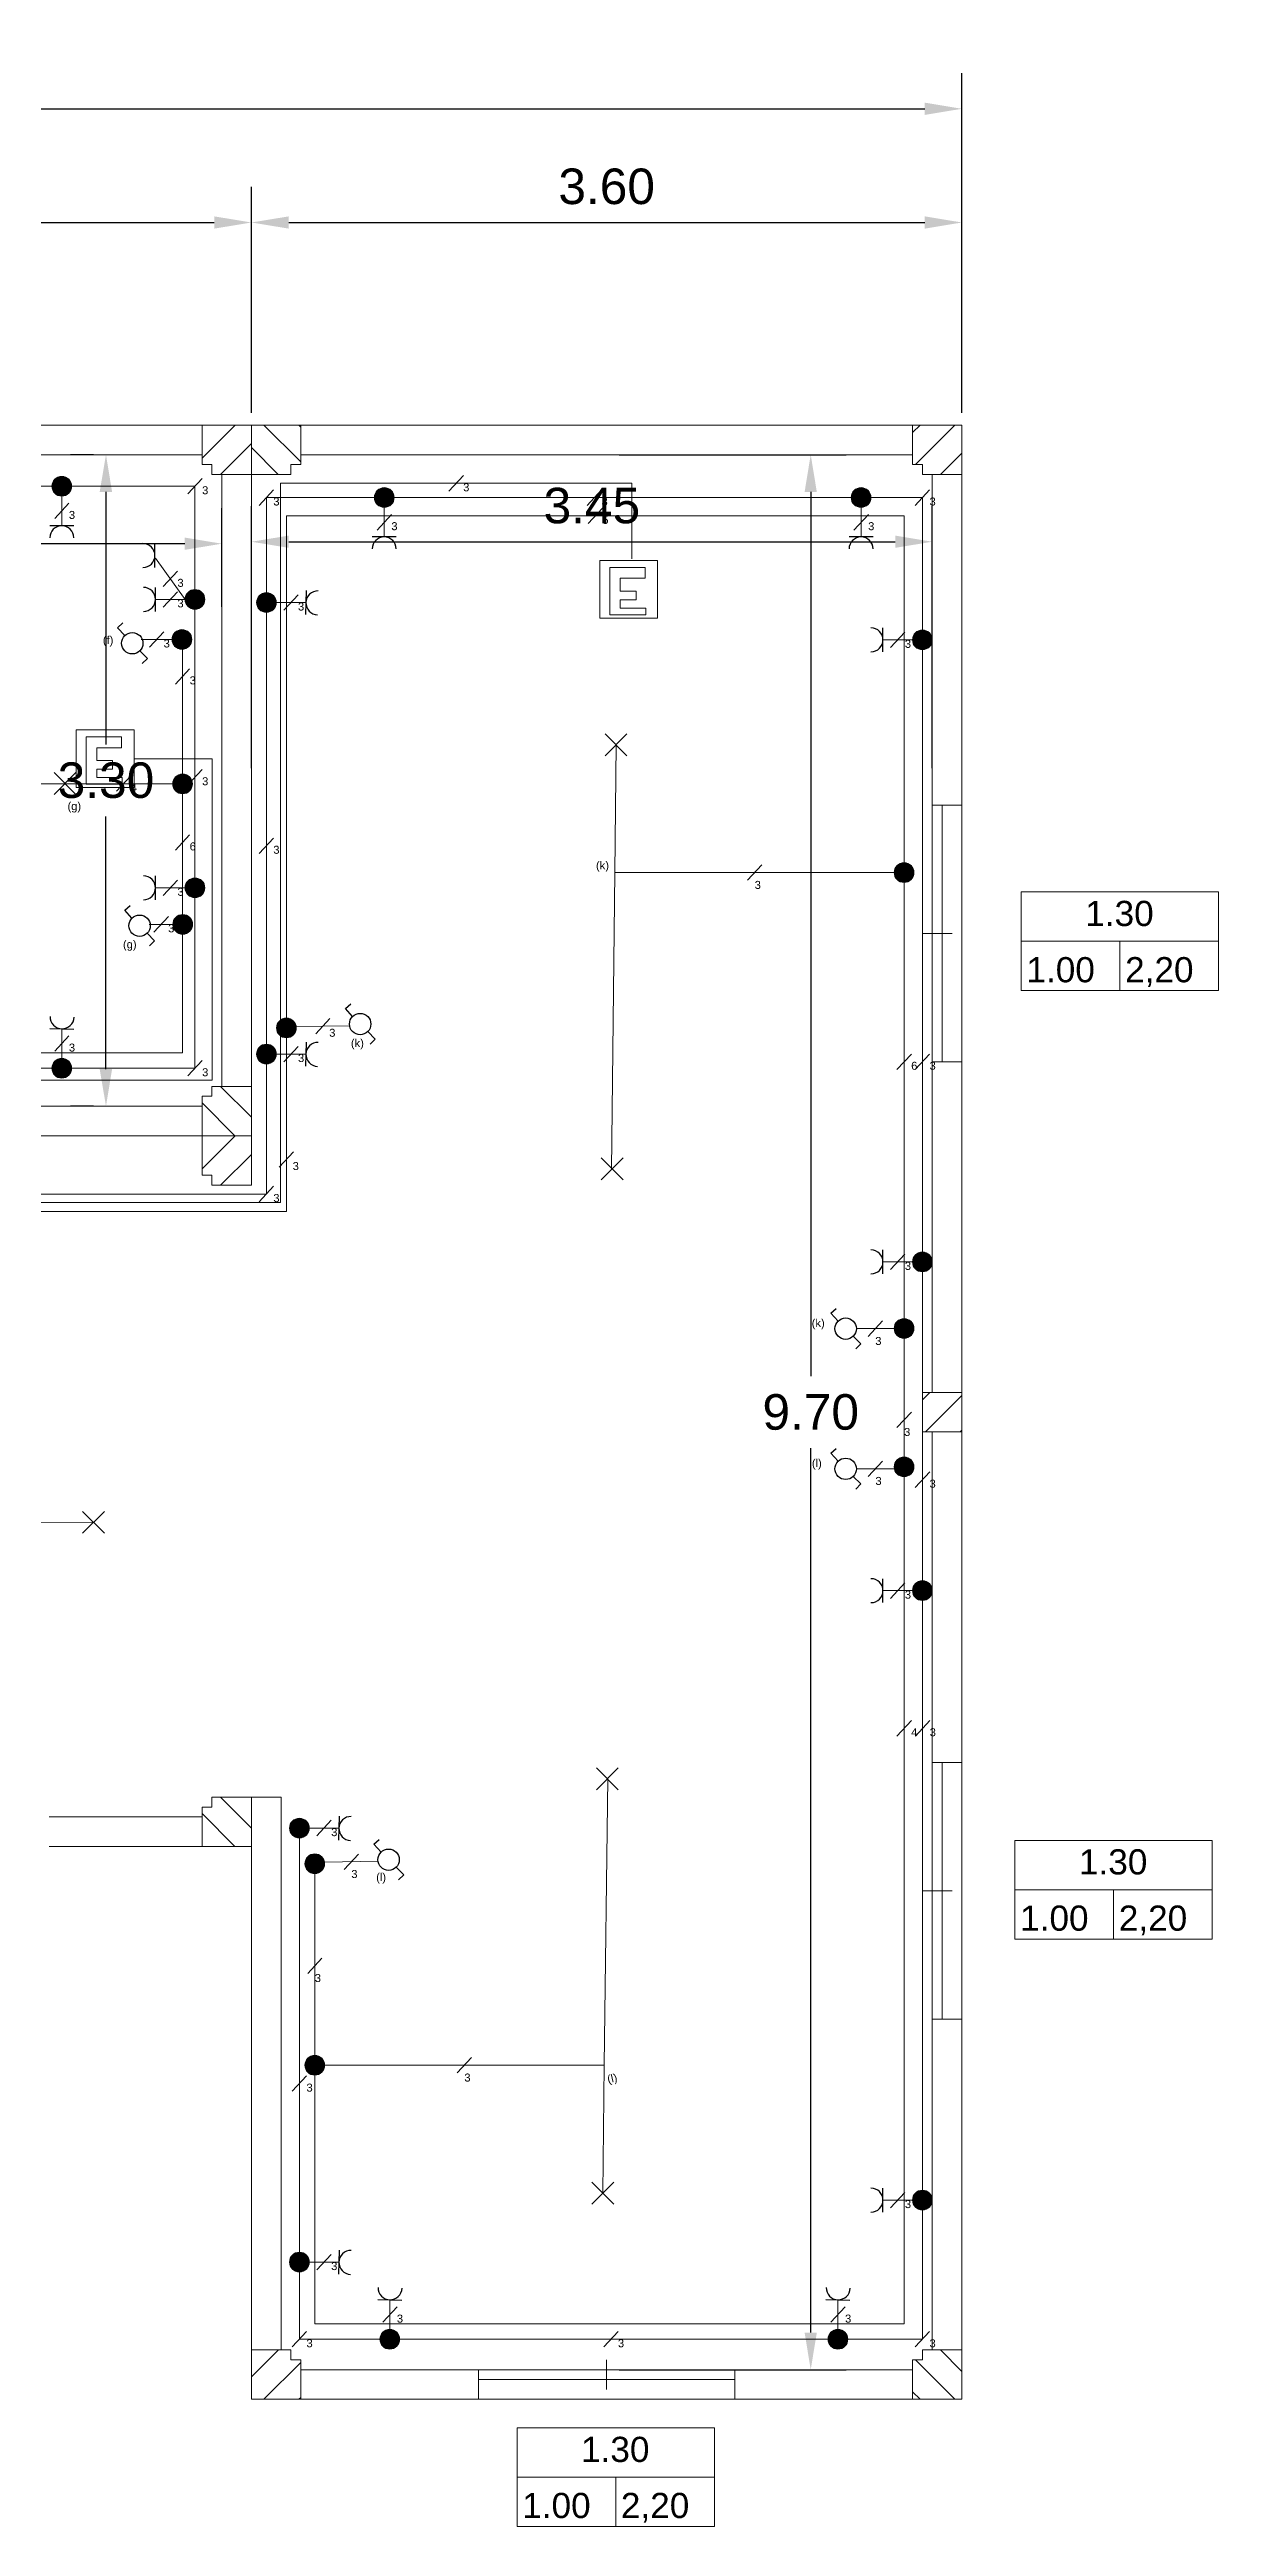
# Model space of a CAD drawing. Header units: metres. Extents: x 66.5 to 84, y 29.6 to 43.2.
# Drawn here: x 78.09 to 84.01, y 30.63 to 43.18 of the extents above; entities that cross this region are included whole.
import ezdxf

# ---------------------------------------------------------------- set-up
doc = ezdxf.new("R2010")
doc.units = ezdxf.units.M
doc.header["$MEASUREMENT"] = 0
for name, color, linetype in [('diastaseis apo para8ira mpalkonoportes', 7, 'Continuous'), ('diastaseis toixown', 7, 'Continuous'), ('kolones', 1, 'Continuous'), ('monogrammiko', 7, 'Continuous')]:
    doc.layers.add(name, color=color, linetype=linetype)
for name, color, linetype, plot in [('saloni', 7, 'Continuous', False), ('saloni ka8imerino', 7, 'Continuous', False), ('ypnodomatio', 7, 'Continuous', False)]:
    doc.layers.add(name, color=color, linetype=linetype, plot=plot)
doc.styles.get("Standard").update_dxf_attribs({"font": 'arial.ttf'})
doc.dimstyles.get("Standard").update_dxf_attribs({"dimtxt": 0.18, "dimasz": 0.1885, "dimexe": 0.18, "dimexo": 0.0625, "dimgap": 0.09, "dimtad": 1, "dimtih": 1, "dimtoh": 1, "dimzin": 0, "dimdsep": 46, "dimtxsty": 'Standard', "dimcen": 0.09, "dimadec": 0, "dimazin": 0, "dimtfac": 1, "dimtofl": 0, "dimtmove": 0, "dimatfit": 3, "dimfxl": 1, "dimtolj": 1, "dimtzin": 0, "dimarcsym": 0})
pattern_1 = [(45, (-0.5, 0), (-0.08838835, 0.08838835), [])]

# ---------------------------------------------------------------- blocks, each defined once
blk = doc.blocks.new('*D1')
at = {"layer": 'Defpoints', "color": 0, "lineweight": 18, "transparency": 16777216}
for p in [(82.71, 42.881), (68.31, 41.279), (82.71, 41.279)]:
    blk.add_point(p, dxfattribs=at)
at = {"layer": 'diastaseis toixown', "color": 0, "lineweight": -2, "transparency": 16777216}
for p, q in [((68.31, 41.341), (68.31, 43.061)), ((82.71, 41.341), (82.71, 43.061)), ((68.499, 42.881), (82.522, 42.881))]:
    blk.add_line(p, q, dxfattribs=at)
at = {"layer": 'diastaseis toixown', "color": 0, "lineweight": 18, "transparency": 16777216}
for points in [[(68.499, 42.912), (68.499, 42.85), (68.31, 42.881)], [(82.522, 42.912), (82.522, 42.85), (82.71, 42.881)]]:
    blk.add_solid(points, dxfattribs=at)
at = {"layer": 'diastaseis toixown', "color": 0, "lineweight": 18, "transparency": 16777216, "insert": (75.51, 43.063), "char_height": 0.18, "attachment_point": 5}
blk.add_mtext('\\A1;14.40', dxfattribs=at)
blk = doc.blocks.new('*D3')
at = {"layer": 'Defpoints', "color": 0, "lineweight": 18, "transparency": 16777216}
for p in [(79.11, 42.305), (71.91, 41.279), (79.11, 41.279)]:
    blk.add_point(p, dxfattribs=at)
at = {"layer": 'diastaseis toixown', "color": 0, "lineweight": -2, "transparency": 16777216}
for p, q in [((71.91, 41.341), (71.91, 42.485)), ((79.11, 41.341), (79.11, 42.485)), ((72.099, 42.305), (78.922, 42.305))]:
    blk.add_line(p, q, dxfattribs=at)
at = {"layer": 'diastaseis toixown', "color": 0, "lineweight": 18, "transparency": 16777216}
for points in [[(72.099, 42.336), (72.099, 42.274), (71.91, 42.305)], [(78.922, 42.336), (78.922, 42.274), (79.11, 42.305)]]:
    blk.add_solid(points, dxfattribs=at)
at = {"layer": 'diastaseis toixown', "color": 0, "lineweight": 18, "transparency": 16777216, "insert": (75.51, 42.487), "char_height": 0.18, "attachment_point": 5}
blk.add_mtext('\\A1;7.20', dxfattribs=at)
blk = doc.blocks.new('*D4')
at = {"layer": 'Defpoints', "color": 0, "lineweight": 18, "transparency": 16777216}
for p in [(82.71, 42.305), (79.11, 41.279), (82.71, 41.279)]:
    blk.add_point(p, dxfattribs=at)
at = {"layer": 'diastaseis toixown', "color": 0, "lineweight": -2, "transparency": 16777216}
for p, q in [((79.11, 41.341), (79.11, 42.485)), ((82.71, 41.341), (82.71, 42.485)), ((79.299, 42.305), (82.522, 42.305))]:
    blk.add_line(p, q, dxfattribs=at)
at = {"layer": 'diastaseis toixown', "color": 0, "lineweight": 18, "transparency": 16777216}
for points in [[(79.299, 42.336), (79.299, 42.274), (79.11, 42.305)], [(82.522, 42.336), (82.522, 42.274), (82.71, 42.305)]]:
    blk.add_solid(points, dxfattribs=at)
at = {"layer": 'diastaseis toixown', "color": 0, "lineweight": 18, "transparency": 16777216, "insert": (80.91, 42.487), "char_height": 0.18, "attachment_point": 5}
blk.add_mtext('\\A1;3.60', dxfattribs=at)
blk = doc.blocks.new('*D6')
at = {"layer": 'Defpoints', "color": 0, "lineweight": 18, "transparency": 16777216}
for p in [(75.51, 40.678), (75.51, 40.296), (78.96, 40.296)]:
    blk.add_point(p, dxfattribs=at)
at = {"layer": 'diastaseis toixown', "color": 0, "lineweight": -2, "transparency": 16777216}
for p, q in [((75.51, 40.359), (75.51, 40.858)), ((78.96, 40.359), (78.96, 40.858)), ((78.772, 40.678), (75.699, 40.678))]:
    blk.add_line(p, q, dxfattribs=at)
at = {"layer": 'diastaseis toixown', "color": 0, "lineweight": 18, "transparency": 16777216}
for points in [[(75.699, 40.709), (75.699, 40.647), (75.51, 40.678)], [(78.772, 40.709), (78.772, 40.647), (78.96, 40.678)]]:
    blk.add_solid(points, dxfattribs=at)
at = {"layer": 'diastaseis toixown', "color": 0, "lineweight": 18, "transparency": 16777216, "insert": (77.235, 40.86), "char_height": 0.18, "attachment_point": 5}
blk.add_mtext('\\A1;3.45', dxfattribs=at)
blk = doc.blocks.new('*D7')
at = {"layer": 'Defpoints', "color": 0, "lineweight": 18, "transparency": 16777216}
for p in [(78.373, 41.129), (78.373, 37.829), (78.373, 37.829)]:
    blk.add_point(p, dxfattribs=at)
at = {"layer": 'diastaseis toixown', "color": 0, "lineweight": -2, "transparency": 16777216}
for p, q in [((78.31, 41.129), (78.193, 41.129)), ((78.373, 40.94), (78.373, 39.661)), ((78.373, 38.017), (78.373, 39.297)), ((78.31, 37.829), (78.193, 37.829))]:
    blk.add_line(p, q, dxfattribs=at)
at = {"layer": 'diastaseis toixown', "color": 0, "lineweight": 18, "transparency": 16777216}
for points in [[(78.341, 40.94), (78.404, 40.94), (78.373, 41.129)], [(78.341, 38.017), (78.404, 38.017), (78.373, 37.829)]]:
    blk.add_solid(points, dxfattribs=at)
at = {"layer": 'diastaseis toixown', "color": 0, "lineweight": 18, "transparency": 16777216, "insert": (78.373, 39.479), "char_height": 0.18, "attachment_point": 5}
blk.add_mtext('\\A1;3.30', dxfattribs=at)
blk = doc.blocks.new('*D8')
at = {"layer": 'Defpoints', "color": 0, "lineweight": 18, "transparency": 16777216}
for p in [(82.56, 40.688), (79.11, 39.479), (82.56, 39.479)]:
    blk.add_point(p, dxfattribs=at)
at = {"layer": 'diastaseis toixown', "color": 0, "lineweight": -2, "transparency": 16777216}
for p, q in [((79.11, 39.541), (79.11, 40.868)), ((82.56, 39.541), (82.56, 40.868)), ((79.299, 40.688), (82.372, 40.688))]:
    blk.add_line(p, q, dxfattribs=at)
at = {"layer": 'diastaseis toixown', "color": 0, "lineweight": 18, "transparency": 16777216}
for points in [[(79.299, 40.719), (79.299, 40.657), (79.11, 40.688)], [(82.372, 40.719), (82.372, 40.657), (82.56, 40.688)]]:
    blk.add_solid(points, dxfattribs=at)
at = {"layer": 'diastaseis toixown', "color": 0, "lineweight": 18, "transparency": 16777216, "insert": (80.835, 40.87), "char_height": 0.18, "attachment_point": 5}
blk.add_mtext('\\A1;3.45', dxfattribs=at)
blk = doc.blocks.new('*D9')
at = {"layer": 'Defpoints', "color": 0, "lineweight": 18, "transparency": 16777216}
for p in [(80.91, 41.129), (80.91, 31.429), (81.944, 31.429)]:
    blk.add_point(p, dxfattribs=at)
at = {"layer": 'diastaseis toixown', "color": 0, "lineweight": -2, "transparency": 16777216}
for p, q in [((80.973, 41.129), (82.124, 41.129)), ((81.944, 40.94), (81.944, 36.461)), ((81.944, 31.617), (81.944, 36.097)), ((80.973, 31.429), (82.124, 31.429))]:
    blk.add_line(p, q, dxfattribs=at)
at = {"layer": 'diastaseis toixown', "color": 0, "lineweight": 18, "transparency": 16777216}
for points in [[(81.913, 40.94), (81.975, 40.94), (81.944, 41.129)], [(81.913, 31.617), (81.975, 31.617), (81.944, 31.429)]]:
    blk.add_solid(points, dxfattribs=at)
at = {"layer": 'diastaseis toixown', "color": 0, "lineweight": 18, "transparency": 16777216, "insert": (81.944, 36.279), "char_height": 0.18, "attachment_point": 5}
blk.add_mtext('\\A1;9.70', dxfattribs=at)
blk = doc.blocks.new('reumatodotis me shuko')
at = {"layer": 'monogrammiko', "color": 7, "true_color": 0xffffff}
blk.add_line((1.5, 0), (-1.5, 0), dxfattribs=at)
blk.add_arc((0, -1.5), 1.5, 360, 180, dxfattribs=at)
blk = doc.blocks.new('diakoptis ale-retour monogrammiko')
at = {"layer": 'monogrammiko', "color": 7, "true_color": 0xffffff}
for p, q in [((2.12, 2.12), (4.36, 4.12)), ((4.36, 4.12), (5.69, 2.62)), ((-4.25, -4.24), (-5.66, -2.82)), ((-2.12, -2.12), (-4.25, -4.24))]:
    blk.add_line(p, q, dxfattribs=at)
blk.add_circle((0, 0), 3, dxfattribs=at)
blk = doc.blocks.new('fwta monogrammiko')
at = {"layer": 'monogrammiko', "color": 7, "true_color": 0xffffff}
for p, q in [((-1.43, 1.57), (1.57, -1.43)), ((1.57, 1.57), (-1.43, -1.43))]:
    blk.add_line(p, q, dxfattribs=at)
blk = doc.blocks.new('KLIMATISTIKO')
at = {"layer": 'Defpoints', "lineweight": 18}
for p, q in [((-2, 1), (0, 1)), ((-2, -1), (-2, 1)), ((0, 1), (0, -1)), ((-0.431, 0.76), (-1.66, 0.76)), ((-1.66, 0.76), (-1.66, -0.88)), ((-1.292, -0.066), (-1.292, 0.382)), ((-1.292, 0.382), (-0.431, 0.382)), ((-0.431, 0.382), (-0.431, 0.76)), ((-0.741, -0.066), (-1.292, -0.066)), ((-1.292, -0.651), (-1.292, -0.364)), ((-1.292, -0.364), (-0.741, -0.364)), ((-0.408, -0.651), (-1.292, -0.651)), ((-0.741, -0.364), (-0.741, -0.066)), ((-0.408, -0.88), (-0.408, -0.651)), ((0, -1), (-2, -1)), ((-1.66, -0.88), (-0.408, -0.88))]:
    blk.add_line(p, q, dxfattribs=at)

msp = doc.modelspace()

# ---------------------------------------------------------------- hatches: boundary and pattern name
at = {"layer": 'kolones', "lineweight": 18, "true_color": 0xffffff}
h = msp.add_hatch(dxfattribs=at)
h.set_pattern_fill('ANSI31')
h.set_pattern_definition([(45, (3.1, 1e-07), (-0.08838835, 0.08838835), [])])
h.paths.add_polyline_path([(78.86, 41.279), (78.86, 41.079), (78.91, 41.079), (78.91, 41.029), (79.11, 41.029), (79.11, 41.279)])
h = msp.add_hatch(dxfattribs=at)
h.set_pattern_fill('ANSI31', angle=-90)
h.set_pattern_definition([(315, (30.13165, 109.58894), (0.08838835, 0.08838835), [])])
h.paths.add_polyline_path([(79.11, 41.029), (79.31, 41.029), (79.31, 41.079), (79.36, 41.079), (79.36, 41.279), (79.11, 41.279)])
h = msp.add_hatch(dxfattribs=at)
h.set_pattern_fill('ANSI31')
h.set_pattern_definition(pattern_1)
h.paths.add_polyline_path([(82.46, 41.279), (82.46, 41.079), (82.51, 41.079), (82.51, 41.029), (82.71, 41.029), (82.71, 41.279)])
h = msp.add_hatch(dxfattribs=at)
h.set_pattern_fill('ANSI31', angle=90)
h.set_pattern_definition([(135, (112.68894, -30.63165), (-0.08838835, -0.08838835), [])])
h.paths.add_polyline_path([(79.11, 37.929), (78.91, 37.929), (78.91, 37.879), (78.86, 37.879), (78.86, 37.679), (79.11, 37.679)])
h = msp.add_hatch(dxfattribs=at)
h.set_pattern_fill('ANSI31')
h.set_pattern_definition([(45, (3.1, -3.6), (-0.08838835, 0.08838835), [])])
h.paths.add_polyline_path([(78.86, 37.679), (78.86, 37.479), (78.91, 37.479), (78.91, 37.429), (79.11, 37.429), (79.11, 37.679)])
h = msp.add_hatch(dxfattribs=at)
h.set_pattern_fill('ANSI31')
h.set_pattern_definition(pattern_1)
h.paths.add_polyline_path([(82.51, 36.379), (82.51, 36.179), (82.71, 36.179), (82.71, 36.379)])
h = msp.add_hatch(dxfattribs=at)
h.set_pattern_fill('ANSI31', angle=90)
h.set_pattern_definition([(135, (112.68894, -34.23165), (-0.08838835, -0.08838835), [])])
h.paths.add_polyline_path([(79.11, 34.329), (78.91, 34.329), (78.91, 34.279), (78.86, 34.279), (78.86, 34.079), (79.11, 34.079)])
h = msp.add_hatch(dxfattribs=at)
h.set_pattern_fill('ANSI31', angle=180)
h.set_pattern_definition([(225, (139.72059, 72.55729), (0.08838835, -0.08838835), [])])
h.paths.add_polyline_path([(79.36, 31.279), (79.36, 31.479), (79.31, 31.479), (79.31, 31.529), (79.11, 31.529), (79.11, 31.279)])
h = msp.add_hatch(dxfattribs=at)
h.set_pattern_fill('ANSI31', angle=90)
h.set_pattern_definition([(135, (109.08894, -37.03165), (-0.08838835, -0.08838835), [])])
h.paths.add_polyline_path([(82.71, 31.529), (82.51, 31.529), (82.51, 31.479), (82.46, 31.479), (82.46, 31.279), (82.71, 31.279)])
at = {"layer": 'saloni', "lineweight": 18, "true_color": 0xffffff}
h = msp.add_hatch(color=7, dxfattribs=at)
h.dxf.hatch_style = 1
h.paths.add_polyline_path([(79.733, 40.912, 1), (79.833, 40.912, 1)])
h = msp.add_hatch(color=7, dxfattribs=at)
h.dxf.hatch_style = 1
h.paths.add_polyline_path([(79.733, 40.912, 1), (79.833, 40.912, 1)])
h = msp.add_hatch(color=7, dxfattribs=at)
h.dxf.hatch_style = 1
h.paths.add_polyline_path([(82.149, 40.912, 1), (82.249, 40.912, 1)])
h = msp.add_hatch(color=7, dxfattribs=at)
h.dxf.hatch_style = 1
h.paths.add_polyline_path([(79.136, 40.38, 1), (79.236, 40.38, 1)])
h = msp.add_hatch(color=7, dxfattribs=at)
h.dxf.hatch_style = 1
h.paths.add_polyline_path([(82.46, 40.191, 1), (82.56, 40.191, 1)])
h = msp.add_hatch(color=7, dxfattribs=at)
h.dxf.hatch_style = 1
h.paths.add_polyline_path([(82.367, 39.012, 1), (82.467, 39.012, 1)])
h = msp.add_hatch(color=7, dxfattribs=at)
h.dxf.hatch_style = 1
h.paths.add_polyline_path([(79.237, 38.225, 1), (79.337, 38.225, 1)])
h = msp.add_hatch(color=7, dxfattribs=at)
h.dxf.hatch_style = 1
h.paths.add_polyline_path([(79.136, 38.093, 1), (79.236, 38.093, 1)])
h = msp.add_hatch(color=7, dxfattribs=at)
h.dxf.hatch_style = 1
h.paths.add_polyline_path([(82.46, 37.04, 1), (82.56, 37.04, 1)])
h = msp.add_hatch(color=7, dxfattribs=at)
h.dxf.hatch_style = 1
h.paths.add_polyline_path([(82.367, 36.703, 1), (82.467, 36.703, 1)])
h = msp.add_hatch(color=7, dxfattribs=at)
h.dxf.hatch_style = 1
h.paths.add_polyline_path([(82.367, 36.002, 1), (82.467, 36.002, 1)])
h = msp.add_hatch(color=7, dxfattribs=at)
h.dxf.hatch_style = 1
h.paths.add_polyline_path([(82.46, 35.375, 1), (82.56, 35.375, 1)])
h = msp.add_hatch(color=7, dxfattribs=at)
h.dxf.hatch_style = 1
h.paths.add_polyline_path([(79.303, 34.172, 1), (79.403, 34.172, 1)])
h = msp.add_hatch(color=7, dxfattribs=at)
h.dxf.hatch_style = 1
h.paths.add_polyline_path([(79.381, 33.992, 1), (79.481, 33.992, 1)])
h = msp.add_hatch(color=7, dxfattribs=at)
h.dxf.hatch_style = 1
h.paths.add_polyline_path([(79.481, 32.971, 1), (79.381, 32.971, 1)])
h = msp.add_hatch(color=7, dxfattribs=at)
h.dxf.hatch_style = 1
h.paths.add_polyline_path([(82.46, 32.288, 1), (82.56, 32.288, 1)])
h = msp.add_hatch(color=7, dxfattribs=at)
h.dxf.hatch_style = 1
h.paths.add_polyline_path([(79.303, 31.974, 1), (79.403, 31.974, 1)])
h = msp.add_hatch(color=7, dxfattribs=at)
h.dxf.hatch_style = 1
h.paths.add_polyline_path([(79.761, 31.583, 1), (79.861, 31.583, 1)])
h = msp.add_hatch(color=7, dxfattribs=at)
h.dxf.hatch_style = 1
h.paths.add_polyline_path([(82.032, 31.583, 1), (82.132, 31.583, 1)])
at = {"layer": 'ypnodomatio', "lineweight": 18, "true_color": 0xffffff}
h = msp.add_hatch(color=7, dxfattribs=at)
h.dxf.hatch_style = 1
h.paths.add_polyline_path([(78.199, 40.969, 1), (78.099, 40.969, 1)])
h = msp.add_hatch(color=7, dxfattribs=at)
h.dxf.hatch_style = 1
h.paths.add_polyline_path([(78.874, 40.396, 1), (78.774, 40.396, 1)])
h = msp.add_hatch(color=7, dxfattribs=at)
h.dxf.hatch_style = 1
h.paths.add_polyline_path([(78.808, 40.193, 1), (78.708, 40.193, 1)])
h = msp.add_hatch(color=7, dxfattribs=at)
h.dxf.hatch_style = 1
h.paths.add_polyline_path([(78.811, 39.461, 1), (78.711, 39.461, 1)])
h = msp.add_hatch(color=7, dxfattribs=at)
h.dxf.hatch_style = 1
h.paths.add_polyline_path([(78.874, 38.935, 1), (78.774, 38.935, 1)])
h = msp.add_hatch(color=7, dxfattribs=at)
h.dxf.hatch_style = 1
h.paths.add_polyline_path([(78.812, 38.75, 1), (78.712, 38.75, 1)])
h = msp.add_hatch(color=7, dxfattribs=at)
h.dxf.hatch_style = 1
h.paths.add_polyline_path([(78.199, 38.021, 1), (78.099, 38.021, 1)])

# ---------------------------------------------------------------- linework, layer by layer
at = {"lineweight": 18}
for p, q in [((78.86, 41.279), (77.885, 41.279)), ((79.36, 41.279), (79.36, 41.129)), ((79.36, 41.279), (82.46, 41.279)), ((77.885, 41.129), (78.86, 41.129)), ((78.96, 41.029), (78.96, 37.929)), ((79.11, 37.929), (79.11, 41.029)), ((79.36, 41.129), (82.46, 41.129)), ((82.56, 39.354), (82.56, 41.029)), ((82.71, 41.029), (82.71, 39.354)), ((82.71, 39.354), (82.56, 39.354)), ((82.56, 38.054), (82.56, 39.354)), ((82.61, 39.354), (82.61, 38.054)), ((82.71, 39.354), (82.71, 38.054)), ((82.51, 38.704), (82.66, 38.704)), ((82.71, 38.054), (82.56, 38.054)), ((82.56, 38.054), (82.56, 36.379)), ((82.71, 38.054), (82.71, 36.379)), ((78.96, 37.929), (79.11, 37.929)), ((75.61, 37.829), (78.86, 37.829)), ((78.86, 37.679), (75.61, 37.679)), ((82.71, 36.379), (82.56, 36.379)), ((82.56, 34.504), (82.56, 36.179)), ((82.71, 34.504), (82.71, 36.179)), ((82.71, 34.504), (82.56, 34.504)), ((82.56, 34.504), (82.56, 33.204)), ((82.61, 34.504), (82.61, 33.204)), ((82.71, 33.204), (82.71, 34.504)), ((79.11, 34.329), (79.26, 34.329)), ((79.26, 34.329), (79.26, 31.529)), ((78.085, 34.229), (78.86, 34.229)), ((78.085, 34.079), (78.86, 34.079)), ((79.11, 34.079), (79.11, 31.529)), ((82.51, 33.854), (82.66, 33.854)), ((82.71, 33.204), (82.56, 33.204)), ((82.56, 33.204), (82.56, 31.529)), ((82.71, 31.529), (82.71, 33.204)), ((80.26, 31.429), (79.36, 31.429)), ((79.36, 31.429), (79.36, 31.279)), ((81.56, 31.429), (80.26, 31.429)), ((80.26, 31.429), (80.26, 31.279)), ((80.26, 31.379), (81.56, 31.379)), ((80.91, 31.479), (80.91, 31.329)), ((81.56, 31.279), (81.56, 31.429)), ((81.56, 31.429), (82.46, 31.429)), ((79.36, 31.279), (80.26, 31.279)), ((80.26, 31.279), (81.56, 31.279)), ((82.46, 31.279), (81.56, 31.279))]:
    msp.add_line(p, q, dxfattribs=at)
at = {"layer": 'Defpoints', "lineweight": 18}
for p, q in [((78.788, 40.93), (78.861, 41.008)), ((79.149, 40.872), (79.222, 40.951)), ((80.111, 40.944), (80.184, 41.023)), ((80.812, 40.872), (80.884, 40.951)), ((82.474, 40.872), (82.546, 40.951)), ((82.474, 40.872), (82.546, 40.951)), ((78.113, 40.805), (78.185, 40.883)), ((79.747, 40.747), (79.82, 40.826)), ((80.816, 40.78), (80.889, 40.858)), ((82.163, 40.747), (82.236, 40.826)), ((78.663, 40.461), (78.736, 40.539)), ((78.663, 40.357), (78.736, 40.435)), ((79.274, 40.341), (79.347, 40.419)), ((78.593, 40.154), (78.666, 40.232)), ((82.349, 40.152), (82.421, 40.23)), ((78.725, 39.967), (78.797, 40.045)), ((78.788, 39.456), (78.861, 39.534)), ((78.426, 39.425), (78.499, 39.503)), ((78.725, 39.126), (78.797, 39.204)), ((79.149, 39.109), (79.222, 39.187)), ((81.623, 38.973), (81.696, 39.051)), ((78.663, 38.896), (78.736, 38.974)), ((78.616, 38.711), (78.689, 38.789)), ((79.436, 38.195), (79.508, 38.273)), ((78.113, 38.107), (78.185, 38.185)), ((78.788, 37.982), (78.861, 38.06)), ((79.274, 38.054), (79.347, 38.132)), ((82.381, 38.015), (82.454, 38.093)), ((82.474, 38.015), (82.546, 38.093)), ((79.251, 37.52), (79.323, 37.598)), ((79.149, 37.345), (79.222, 37.423)), ((82.349, 37.001), (82.421, 37.079)), ((82.235, 36.663), (82.307, 36.741)), ((82.381, 36.201), (82.454, 36.279)), ((82.235, 35.953), (82.308, 36.031)), ((82.474, 35.898), (82.547, 35.976)), ((82.349, 35.336), (82.421, 35.414)), ((82.381, 34.638), (82.454, 34.717)), ((82.475, 34.638), (82.547, 34.717)), ((79.442, 34.133), (79.514, 34.212)), ((79.58, 33.963), (79.652, 34.041)), ((79.395, 33.435), (79.467, 33.513)), ((80.152, 32.932), (80.225, 33.01)), ((79.317, 32.839), (79.389, 32.917)), ((82.349, 32.249), (82.421, 32.327)), ((79.442, 31.935), (79.514, 32.013)), ((79.775, 31.669), (79.848, 31.747)), ((82.046, 31.669), (82.119, 31.747)), ((79.317, 31.544), (79.389, 31.622)), ((80.895, 31.544), (80.968, 31.622)), ((82.474, 31.544), (82.546, 31.622))]:
    msp.add_line(p, q, dxfattribs=at)
at = {"layer": 'diastaseis apo para8ira mpalkonoportes', "lineweight": 18}
for p, q in [((83.01, 38.915), (84.01, 38.915)), ((83.01, 38.415), (83.01, 38.915)), ((84.01, 38.915), (84.01, 38.415)), ((83.01, 38.665), (84.01, 38.665)), ((83.51, 38.665), (83.51, 38.415)), ((84.01, 38.415), (83.01, 38.415)), ((82.979, 34.11), (83.979, 34.11)), ((82.979, 33.61), (82.979, 34.11)), ((83.979, 34.11), (83.979, 33.61)), ((82.979, 33.86), (83.979, 33.86)), ((83.479, 33.86), (83.479, 33.61)), ((83.979, 33.61), (82.979, 33.61)), ((80.456, 31.135), (81.456, 31.135)), ((80.456, 30.635), (80.456, 31.135)), ((81.456, 31.135), (81.456, 30.635)), ((80.456, 30.885), (81.456, 30.885)), ((80.956, 30.885), (80.956, 30.635)), ((81.456, 30.635), (80.456, 30.635))]:
    msp.add_line(p, q, dxfattribs=at)
at = {"layer": 'kolones', "lineweight": 18}
for p, q in [((79.11, 41.279), (78.86, 41.279)), ((78.86, 41.279), (78.86, 41.079)), ((79.11, 41.279), (79.11, 41.029)), ((79.36, 41.279), (79.11, 41.279)), ((79.11, 41.029), (79.11, 41.279)), ((79.36, 41.079), (79.36, 41.279)), ((82.71, 41.279), (82.46, 41.279)), ((82.46, 41.279), (82.46, 41.079)), ((82.71, 41.029), (82.71, 41.279)), ((78.86, 41.079), (78.91, 41.079)), ((78.91, 41.079), (78.91, 41.029)), ((78.91, 41.029), (79.11, 41.029)), ((79.11, 41.029), (79.31, 41.029)), ((79.31, 41.029), (79.31, 41.079)), ((79.31, 41.079), (79.36, 41.079)), ((82.46, 41.079), (82.51, 41.079)), ((82.51, 41.079), (82.51, 41.029)), ((82.51, 41.029), (82.71, 41.029)), ((79.11, 37.929), (78.91, 37.929)), ((78.91, 37.929), (78.91, 37.879)), ((79.11, 37.679), (79.11, 37.929)), ((78.91, 37.879), (78.86, 37.879)), ((78.86, 37.879), (78.86, 37.679)), ((79.11, 37.679), (78.86, 37.679)), ((78.86, 37.679), (78.86, 37.479)), ((78.86, 37.679), (79.11, 37.679)), ((79.11, 37.429), (79.11, 37.679)), ((78.86, 37.479), (78.91, 37.479)), ((78.91, 37.479), (78.91, 37.429)), ((78.91, 37.429), (79.11, 37.429)), ((82.51, 36.179), (82.51, 36.379)), ((82.51, 36.379), (82.71, 36.379)), ((82.71, 36.379), (82.71, 36.179)), ((82.71, 36.179), (82.51, 36.179)), ((78.91, 34.279), (78.86, 34.279)), ((78.86, 34.279), (78.86, 34.079)), ((79.11, 34.329), (78.91, 34.329)), ((78.91, 34.329), (78.91, 34.279)), ((79.11, 34.079), (79.11, 34.329)), ((78.86, 34.079), (79.11, 34.079)), ((79.31, 31.529), (79.11, 31.529)), ((79.11, 31.529), (79.11, 31.279)), ((79.31, 31.479), (79.31, 31.529)), ((82.71, 31.529), (82.51, 31.529)), ((82.51, 31.529), (82.51, 31.479)), ((82.71, 31.279), (82.71, 31.529)), ((79.36, 31.479), (79.31, 31.479)), ((79.36, 31.279), (79.36, 31.479)), ((82.51, 31.479), (82.46, 31.479)), ((82.46, 31.479), (82.46, 31.279)), ((79.11, 31.279), (79.36, 31.279)), ((82.46, 31.279), (82.71, 31.279))]:
    msp.add_line(p, q, dxfattribs=at)
at = {"layer": 'saloni', "lineweight": 18}
for p, q in [((79.186, 37.384), (79.186, 40.912)), ((79.186, 40.912), (82.51, 40.912)), ((79.258, 37.341), (79.258, 40.984)), ((79.258, 40.984), (81.037, 40.984)), ((81.037, 40.984), (81.037, 40.601)), ((82.51, 40.912), (82.51, 31.583)), ((79.287, 37.296), (79.287, 40.819)), ((79.287, 40.819), (82.417, 40.819)), ((79.783, 40.862), (79.783, 40.712)), ((82.199, 40.862), (82.199, 40.712)), ((82.417, 40.819), (82.417, 31.661)), ((79.236, 40.38), (79.386, 40.38)), ((82.46, 40.191), (82.31, 40.191)), ((79.236, 38.093), (79.386, 38.093)), ((74.146, 37.384), (79.186, 37.384)), ((74.182, 37.341), (79.258, 37.341)), ((74.219, 37.296), (79.287, 37.296)), ((82.46, 37.04), (82.31, 37.04)), ((82.46, 35.375), (82.31, 35.375)), ((79.353, 31.583), (79.353, 34.172)), ((79.403, 34.172), (79.553, 34.172)), ((79.431, 31.661), (79.431, 33.992)), ((82.46, 32.288), (82.31, 32.288)), ((79.403, 31.974), (79.553, 31.974)), ((79.811, 31.633), (79.811, 31.783)), ((82.082, 31.633), (82.082, 31.783)), ((82.417, 31.661), (79.431, 31.661)), ((82.51, 31.583), (79.353, 31.583))]:
    msp.add_line(p, q, dxfattribs=at)
for centre in [(79.783, 40.912), (79.783, 40.912), (82.199, 40.912), (79.186, 40.38), (82.51, 40.191), (82.417, 39.012), (79.287, 38.225), (79.186, 38.093), (82.51, 37.04), (82.417, 36.703), (82.417, 36.002), (82.51, 35.375), (79.353, 34.172), (79.431, 33.992), (79.431, 32.971), (82.51, 32.288), (79.353, 31.974), (79.811, 31.583), (82.082, 31.583)]:
    msp.add_circle(centre, 0.05, dxfattribs=at)
at = {"layer": 'saloni ka8imerino', "lineweight": 18}
for p, q in [((80.952, 39.012), (80.958, 39.66)), ((80.952, 39.012), (80.935, 37.509)), ((82.367, 39.012), (80.952, 39.012)), ((79.336, 38.233), (79.608, 38.236)), ((82.367, 36.702), (82.175, 36.702)), ((82.368, 35.992), (82.175, 35.992)), ((80.897, 32.971), (80.916, 34.424)), ((79.48, 34), (79.752, 34.004)), ((79.481, 32.971), (80.897, 32.971)), ((80.897, 32.971), (80.891, 32.323))]:
    msp.add_line(p, q, dxfattribs=at)
at = {"layer": 'ypnodomatio', "lineweight": 18}
for p, q in [((78.824, 40.969), (76.37, 40.969)), ((78.149, 40.919), (78.149, 40.769)), ((78.824, 38.021), (78.824, 40.969)), ((78.774, 40.396), (78.624, 40.604)), ((78.774, 40.396), (78.624, 40.396)), ((78.708, 40.193), (78.551, 40.193)), ((78.761, 38.099), (78.761, 40.204)), ((78.911, 39.589), (78.515, 39.589)), ((78.911, 37.961), (78.911, 39.589)), ((78.711, 39.461), (77.51, 39.461)), ((78.774, 38.935), (78.624, 38.935)), ((78.712, 38.75), (78.592, 38.75)), ((78.149, 38.071), (78.149, 38.221)), ((73.986, 38.021), (78.824, 38.021)), ((74.075, 38.099), (78.761, 38.099)), ((74.031, 37.961), (78.911, 37.961)), ((75.537, 35.724), (78.309, 35.721))]:
    msp.add_line(p, q, dxfattribs=at)
for centre in [(78.149, 40.969), (78.824, 40.396), (78.758, 40.193), (78.761, 39.461), (78.824, 38.935), (78.762, 38.75), (78.149, 38.021)]:
    msp.add_circle(centre, 0.05, dxfattribs=at)

# ---------------------------------------------------------------- block references
at = {"layer": 'Defpoints', "lineweight": 18, "xscale": 0.1461505308811724, "yscale": 0.1461505308811724, "zscale": 0.1461505308811724}
for p in [(81.168, 40.447), (78.515, 39.589)]:
    msp.add_blockref('KLIMATISTIKO', p, dxfattribs=at)
at = {"layer": 'monogrammiko'}
for name, p, xscale, yscale, zscale in [('reumatodotis me shuko', (78.149, 40.769), 0.04043441952029312, 0.04043441952029312, 0.04043441952029312), ('reumatodotis me shuko', (79.783, 40.712), 0.04043441952029312, 0.04043441952029312, 0.04043441952029312), ('reumatodotis me shuko', (82.199, 40.712), 0.04043441952029312, 0.04043441952029312, 0.04043441952029312), ('fwta monogrammiko', (80.955, 39.657), 0.03684254685733279, 0.03684254685733279, 0.03684254685733279), ('fwta monogrammiko', (78.163, 39.461), 0.03684254685733279, 0.03684254685733279, 0.03684254685733279), ('fwta monogrammiko', (80.935, 37.509), 0.03684254685733279, 0.03684254685733279, 0.03684254685733279)]:
    msp.add_blockref(name, p, dxfattribs=dict(at, xscale=xscale, yscale=yscale, zscale=zscale))
for name, p, xscale, yscale, zscale, rotation in [('reumatodotis me shuko', (78.621, 40.618), 0.04043441952029312, 0.04043441952029312, 0.04043441952029312, 270), ('reumatodotis me shuko', (78.624, 40.396), 0.04043441952029312, 0.04043441952029312, 0.04043441952029312, 270), ('reumatodotis me shuko', (79.386, 40.38), 0.04043441952029312, 0.04043441952029312, 0.04043441952029312, 88.45283642845884), ('diakoptis ale-retour monogrammiko', (78.506, 40.174), 0.01805334813189698, 0.01805334813189698, 0.01805334813189698, 90), ('reumatodotis me shuko', (82.31, 40.191), 0.04043441952029312, 0.04043441952029312, 0.04043441952029312, 270), ('reumatodotis me shuko', (78.624, 38.935), 0.04043441952029312, 0.04043441952029312, 0.04043441952029312, 270), ('diakoptis ale-retour monogrammiko', (78.543, 38.743), 0.01805334813189698, 0.01805334813189698, 0.01805334813189698, 90), ('reumatodotis me shuko', (78.149, 38.221), 0.04043441952029312, 0.04043441952029312, 0.04043441952029312, 178.4528364284589), ('diakoptis ale-retour monogrammiko', (79.661, 38.245), 0.01805334813189698, 0.01805334813189698, 0.01805334813189698, 90), ('reumatodotis me shuko', (79.386, 38.093), 0.04043441952029312, 0.04043441952029312, 0.04043441952029312, 88.45283642845884), ('reumatodotis me shuko', (82.31, 37.04), 0.04043441952029312, 0.04043441952029312, 0.04043441952029312, 270), ('diakoptis ale-retour monogrammiko', (82.121, 36.702), 0.01805334813189698, 0.01805334813189698, 0.01805334813189698, 90), ('diakoptis ale-retour monogrammiko', (82.121, 35.992), 0.01805334813189698, 0.01805334813189698, 0.01805334813189698, 90), ('fwta monogrammiko', (78.307, 35.724), 0.03684254685733279, 0.03684254685733279, 0.03684254685733279, 270), ('reumatodotis me shuko', (82.31, 35.375), 0.04043441952029312, 0.04043441952029312, 0.04043441952029312, 270), ('fwta monogrammiko', (80.916, 34.424), 0.03684254685733279, 0.03684254685733279, 0.03684254685733279, 180), ('reumatodotis me shuko', (79.553, 34.172), 0.04043441952029312, 0.04043441952029312, 0.04043441952029312, 88.45283642845884), ('diakoptis ale-retour monogrammiko', (79.805, 34.012), 0.01805334813189698, 0.01805334813189698, 0.01805334813189698, 90), ('fwta monogrammiko', (80.893, 32.326), 0.03684254685733279, 0.03684254685733279, 0.03684254685733279, 180), ('reumatodotis me shuko', (82.31, 32.288), 0.04043441952029312, 0.04043441952029312, 0.04043441952029312, 270), ('reumatodotis me shuko', (79.553, 31.974), 0.04043441952029312, 0.04043441952029312, 0.04043441952029312, 88.45283642845884), ('reumatodotis me shuko', (79.811, 31.783), 0.04043441952029312, 0.04043441952029312, 0.04043441952029312, 178.4528364284589), ('reumatodotis me shuko', (82.082, 31.783), 0.04043441952029312, 0.04043441952029312, 0.04043441952029312, 178.4528364284589)]:
    msp.add_blockref(name, p, dxfattribs=dict(at, xscale=xscale, yscale=yscale, zscale=zscale, rotation=rotation))

# ---------------------------------------------------------------- texts
at = {"layer": 'Defpoints', "lineweight": 18, "char_height": 0.0405, "attachment_point": 1}
for s, heights, insert in [('3', [0], (78.86, 40.969)), ('3', [0], (79.221, 40.912)), ('3', [0], (80.183, 40.984)), ('3', [0], (80.884, 40.912)), ('3', [0], (82.546, 40.912)), ('3', [0], (82.546, 40.912)), ('3', [0], (78.185, 40.844)), ('3', [0], (79.819, 40.787)), ('5', [0.0414], (80.888, 40.819)), ('3', [0], (82.235, 40.787)), ('3', [0], (78.735, 40.5)), ('3', [0], (78.735, 40.396)), ('3', [0], (79.346, 40.38)), ('(f)', [0.0531], (78.357, 40.21)), ('3', [0], (78.665, 40.193)), ('3', [0], (82.421, 40.191)), ('3', [0], (78.797, 40.006)), ('4', [0.00291], (78.498, 39.464)), ('3', [0], (78.86, 39.495)), ('(g)', [0.0531], (78.178, 39.369)), ('6', [0.00291], (78.797, 39.165)), ('3', [0], (79.221, 39.148)), ('(k)', [0.0531], (80.856, 39.069)), ('3', [0], (78.735, 38.935)), ('3', [0], (81.66, 38.97)), ('(g)', [0.0531], (78.459, 38.669)), ('3', [0], (78.688, 38.75)), ('3', [0], (78.185, 38.146)), ('3', [0], (79.504, 38.221)), ('(k)', [0.0531], (79.614, 38.169)), ('3', [0], (78.86, 38.021)), ('3', [0], (79.346, 38.093)), ('6', [0], (82.453, 38.054)), ('3', [0], (82.546, 38.054)), ('3', [0], (79.319, 37.546)), ('3', [0], (79.221, 37.384)), ('3', [0], (82.421, 37.04)), ('(k)', [0.0531], (81.949, 36.751)), ('3', [0], (82.271, 36.66)), ('3', [0], (82.417, 36.199)), ('(l)', [0.0531], (81.95, 36.041)), ('3', [0], (82.272, 35.951)), ('3', [0], (82.546, 35.937)), ('3', [0], (82.421, 35.375)), ('4', [0], (82.453, 34.678)), ('3', [0], (82.547, 34.678)), ('3', [0], (79.514, 34.172)), ('3', [0], (79.616, 33.96)), ('(l)', [0.0531], (79.742, 33.944)), ('3', [0], (79.431, 33.433)), ('3', [0], (79.389, 32.878)), ('3', [0], (80.189, 32.929)), ('3', [0], (82.421, 32.288)), ('3', [0], (79.514, 31.974)), ('3', [0], (79.847, 31.708)), ('3', [0], (82.118, 31.708)), ('3', [0], (79.389, 31.583)), ('3', [0], (80.967, 31.583)), ('3', [0], (82.546, 31.583))]:
    msp.add_mtext_dynamic_manual_height_columns(s, width=0.08722, gutter_width=1, heights=heights, dxfattribs=dict(at, insert=insert))
at = {"layer": 'Defpoints', "lineweight": 18, "insert": (80.909, 32.919), "char_height": 0.0405, "attachment_point": 1, "rotation": 13.0434}
msp.add_mtext_dynamic_manual_height_columns('(l)', width=0.08722, gutter_width=1, heights=[0.0531], dxfattribs=at)
at = {"layer": 'diastaseis apo para8ira mpalkonoportes', "lineweight": 18, "char_height": 0.1276, "attachment_point": 1}
for s, insert in [('1.30', (83.335, 38.869)), ('1.00', (83.037, 38.584)), ('2,20', (83.537, 38.584)), ('1.30', (83.303, 34.065)), ('1.00', (83.005, 33.78)), ('2,20', (83.505, 33.78)), ('1.30', (80.78, 31.089)), ('1.00', (80.482, 30.805)), ('2,20', (80.982, 30.805))]:
    msp.add_mtext_dynamic_manual_height_columns(s, width=0.5, gutter_width=1, heights=[0], dxfattribs=dict(at, insert=insert))

# ---------------------------------------------------------------- dimensions: what is measured, and where the dimension line sits
at = {"layer": 'diastaseis toixown', "lineweight": 18}
for base, p1, p2, picture, middle in [((82.71, 42.881), (68.31, 41.279), (82.71, 41.279), '*D1', (75.51, 43.063)), ((79.11, 42.305), (71.91, 41.279), (79.11, 41.279), '*D3', (75.51, 42.487)), ((75.51, 40.678), (78.96, 40.296), (75.51, 40.296), '*D6', (77.235, 40.86)), ((82.56, 40.688), (79.11, 39.479), (82.56, 39.479), '*D8', (80.835, 40.87))]:
    dim = msp.add_linear_dim(base=base, p1=p1, p2=p2, dimstyle='Standard', dxfattribs=at)
    dim.commit()
    dim.dimension.update_dxf_attribs({"geometry": picture, "text_midpoint": middle})
dim = msp.add_aligned_dim(p1=(79.11, 41.279), p2=(82.71, 41.279), distance=1.026, dimstyle='Standard', dxfattribs=at)
dim.commit()
dim.dimension.update_dxf_attribs({"geometry": '*D4', "text_midpoint": (80.91, 42.487)})
for base, p1, p2, picture, middle in [((78.373, 37.829), (78.373, 41.129), (78.373, 37.829), '*D7', (78.373, 39.479)), ((81.944, 31.429), (80.91, 41.129), (80.91, 31.429), '*D9', (81.944, 36.279))]:
    dim = msp.add_linear_dim(base=base, p1=p1, p2=p2, angle=90, dimstyle='Standard', dxfattribs=at)
    dim.commit()
    dim.dimension.update_dxf_attribs({"geometry": picture, "text_midpoint": middle})

doc.saveas('drawing.dxf')
